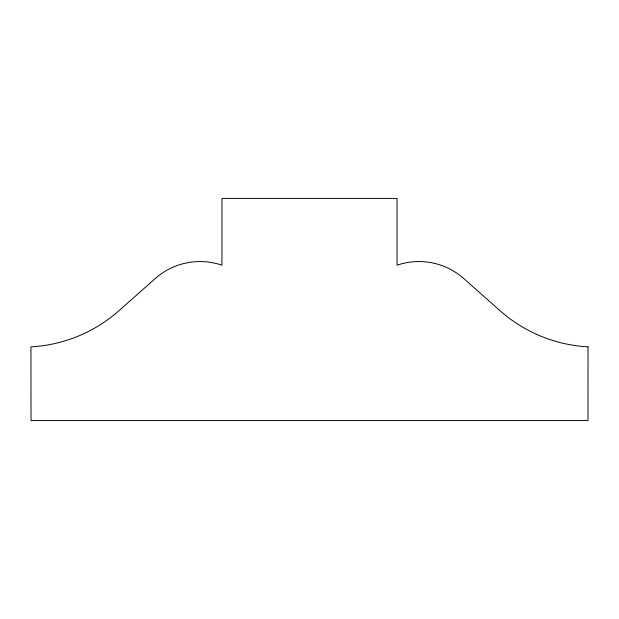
<?xml version="1.0" encoding="UTF-8"?>
<svg xmlns="http://www.w3.org/2000/svg" width="619" height="619" viewBox="0 0 619 619"><rect width="100%" height="100%" fill="white"/><g stroke="black" fill="none" stroke-linecap="round" stroke-linejoin="round"><path stroke-width="0.93" d="M588.05 346.849L587.98 420.587L31.02 420.587L30.95 346.849A144.529 144.529 0 0 0 118.964 310.699L155.245 278.55A67.548 67.548 0 0 1 221.958 265.203L221.958 198.413L397.042 198.413L397.042 265.203A67.548 67.548 0 0 1 463.755 278.55L500.036 310.699A144.529 144.529 0 0 0 588.05 346.849"/></g></svg>
